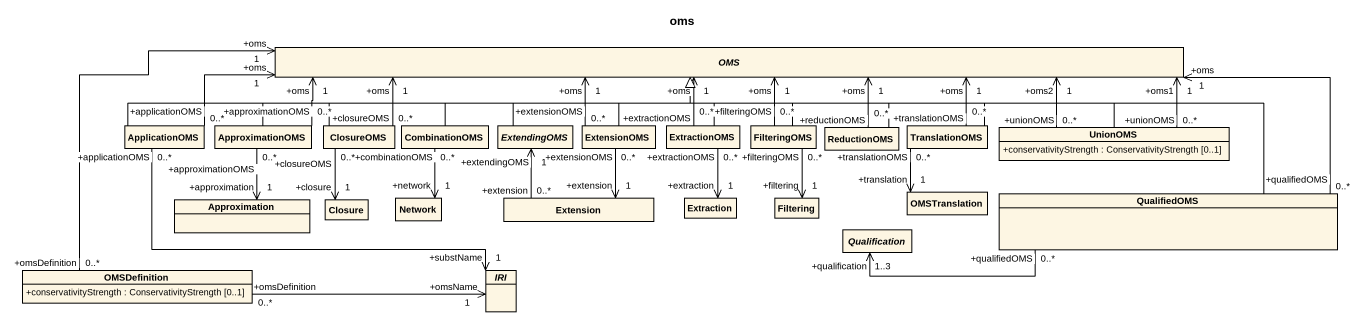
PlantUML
@startuml
title oms
hide circle
hide empty members
skinparam classAttributeIconSize 0
abstract class OMS
class ApplicationOMS
class ApproximationOMS
class ClosureOMS
class CombinationOMS
abstract class ExtendingOMS
class ExtensionOMS
class ExtractionOMS
class FilteringOMS
class ReductionOMS
class TranslationOMS
class UnionOMS {
  +conservativityStrength : ConservativityStrength [0..1]
}
class Approximation
class Closure
class "Network" as Network_
class Extension
class Extraction
class Filtering
class OMSTranslation
class QualifiedOMS
abstract class Qualification
class OMSDefinition {
  +conservativityStrength : ConservativityStrength [0..1]
}
abstract class IRI
OMS "+oms\n1" <-left- "+applicationOMS\n0..*" ApplicationOMS
OMS "+oms\n1" <-left- "+approximationOMS\n0..*" ApproximationOMS
OMS "+oms\n1" <-left- "+closureOMS\n0..*" ClosureOMS
OMS "+oms\n1" <-- "+extensionOMS\n0..*" ExtensionOMS
OMS "+oms\n1" <-- "+extractionOMS\n0..*" ExtractionOMS
OMS "+oms\n1" <-- "+filteringOMS\n0..*" FilteringOMS
OMS "+oms\n1" <-right- "+reductionOMS\n0..*" ReductionOMS
OMS "+oms\n1" <-right- "+translationOMS\n0..*" TranslationOMS
OMS "+oms2\n1" <-right- "+unionOMS\n0..*" UnionOMS
OMS "+oms1\n1" <-right- "+unionOMS\n0..*" UnionOMS
OMS "+oms\n1" <-right- "+qualifiedOMS\n0..*" QualifiedOMS
OMS "+oms\n1" <-left- "+omsDefinition\n0..*" OMSDefinition
ApplicationOMS -right-|> OMS
ApproximationOMS -right-|> OMS
ClosureOMS -right-|> OMS
CombinationOMS -right-|> OMS
ExtendingOMS -right-|> OMS
ExtendingOMS "+extendingOMS\n1" <-- "+extension\n0..*" Extension
ExtensionOMS -up-|> OMS
ExtractionOMS -up-|> OMS
FilteringOMS -up-|> OMS
ReductionOMS -left-|> OMS
TranslationOMS -left-|> OMS
UnionOMS -left-|> OMS
Approximation "+approximation\n1" <-up- "+approximationOMS\n0..*" ApproximationOMS
Closure "+closure\n1" <-up- "+closureOMS\n0..*" ClosureOMS
Network_ "+network\n1" <-up- "+combinationOMS\n0..*" CombinationOMS
Extension "+extension\n1" <-up- "+extensionOMS\n0..*" ExtensionOMS
Extraction "+extraction\n1" <-up- "+extractionOMS\n0..*" ExtractionOMS
Filtering "+filtering\n1" <-up- "+filteringOMS\n0..*" FilteringOMS
OMSTranslation "+translation\n1" <-up- "+translationOMS\n0..*" TranslationOMS
QualifiedOMS -left-|> OMS
Qualification "+qualification\n1..3" <-right- "+qualifiedOMS\n0..*" QualifiedOMS
IRI "+substName\n1" <-left- "+applicationOMS\n0..*" ApplicationOMS
IRI "+omsName\n1" <-left- "+omsDefinition\n0..*" OMSDefinition
@enduml
